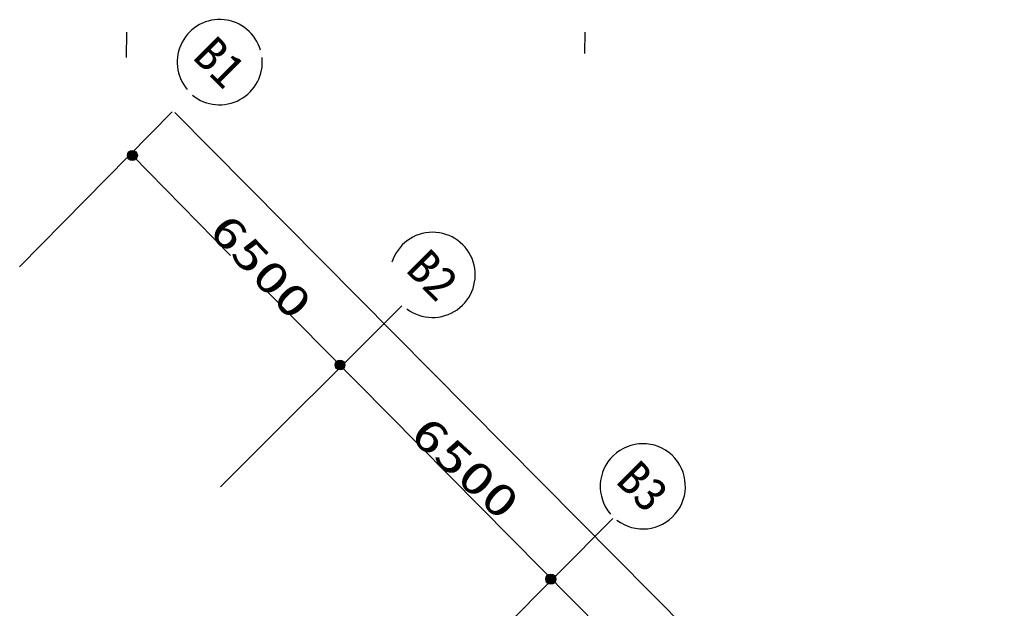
# Model space of a CAD drawing. Header units: millimetres. Extents: x -23299 to 140949, y -27274 to 87783.
# Drawn here: x 97468 to 118450, y 75049 to 87783 of the extents above; entities that cross this region are included whole.
import ezdxf
from ezdxf.enums import TextEntityAlignment as Align

# ---------------------------------------------------------------- set-up
doc = ezdxf.new("R2010")
doc.units = ezdxf.units.MM
for name, color, linetype, lineweight in [('AXIS', 1, 'CONTINUOUS', 15), ('AXIS_SYM', 1, 'CONTINUOUS', 20), ('AXIS_TEXT', 1, 'CONTINUOUS', 13), ('DIM', 3, 'CONTINUOUS', 15), ('DIM_TEXT', 3, 'CONTINUOUS', 13), ('FRAME', 8, 'CONTINUOUS', 60)]:
    doc.layers.add(name, color=color, linetype=linetype, lineweight=lineweight)
doc.styles.add('JP', font='msgothic.ttc')

msp = doc.modelspace()

# ---------------------------------------------------------------- hatches: boundary and pattern name
at = {"layer": 'DIM'}
h = msp.add_hatch(color=7, dxfattribs=at)
h.dxf.hatch_style = 1
edge = h.paths.add_edge_path()
edge.add_arc((99911, 84842), 108, 0, 360)
h = msp.add_hatch(color=7, dxfattribs=at)
h.dxf.hatch_style = 1
edge = h.paths.add_edge_path()
edge.add_arc((104402, 80314), 106, 0, 360)
h = msp.add_hatch(color=7, dxfattribs=at)
h.dxf.hatch_style = 1
edge = h.paths.add_edge_path()
edge.add_arc((108962, 75686), 110, 0, 360)

# ---------------------------------------------------------------- linework, layer by layer
at = {"layer": 'AXIS', "lineweight": 15}
for p, q in [((100769, 85785), (97468, 82432)), ((105740, 81591), (101820, 77681)), ((110305, 76996), (106575, 73256))]:
    msp.add_line(p, q, dxfattribs=at)
at = {"layer": 'AXIS_SYM', "lineweight": 20}
for centre, radius, start, end in [((101800, 86863), 919, 16.0337, 220.2614), ((101796, 86862), 925, 230.7684, 6.1769), ((106405, 82262), 921, 232.6719, 162.7072), ((110950, 77692), 921, 232.6221, 220.7835)]:
    msp.add_arc(centre, radius, start, end, dxfattribs=at)
at = {"layer": 'DIM', "lineweight": 15}
for p, q in [((100833, 85772), (128334, 58031)), ((102036, 82683), (99917, 84841)), ((102798, 81934), (116206, 68388))]:
    msp.add_line(p, q, dxfattribs=at)
at = {"layer": 'DIM'}
for centre, radius in [((99911, 84842), 108), ((104402, 80314), 106), ((108962, 75686), 110)]:
    msp.add_circle(centre, radius, dxfattribs=at)
at = {"layer": 'FRAME', "lineweight": 20}
for p, q in [((99785, 87506), (99778, 86961)), ((109698, 87504), (109691, 87044))]:
    msp.add_line(p, q, dxfattribs=at)

# ---------------------------------------------------------------- texts
at = {"layer": 'AXIS_TEXT', "style": 'JP'}
for s, height, p in [('B1', 737.7, (101802, 86858)), ('B2', 736.4, (106409, 82261)), ('B3', 736, (110952, 77693))]:
    msp.add_text(s, height=height, rotation=-45, dxfattribs=at).set_placement(p, align=Align.MIDDLE_CENTER)
at = {"layer": 'DIM_TEXT', "style": 'JP'}
for height, rotation, width, p in [(680.5, -46.7071, 1.444261, (101533, 83184)), (697.8, -42.3941, 1.432338, (105877, 78752))]:
    msp.add_text('6500', height=height, rotation=rotation, dxfattribs=dict(at, width=width)).set_placement(p)

doc.saveas('drawing.dxf')
